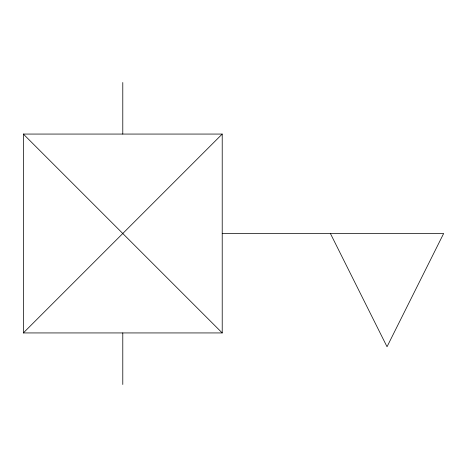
<?xml version="1.0" encoding="UTF-8"?>
<svg xmlns="http://www.w3.org/2000/svg" width="467" height="467" viewBox="0 0 467 467"><rect width="100%" height="100%" fill="white"/><g stroke="black" fill="none" stroke-linecap="round" stroke-linejoin="round"><path stroke-width="0.7" d="M23.35 332.936L222.216 134.064L222.216 332.936L23.35 332.936L23.35 134.064L222.216 134.064M222.216 233.5L443.65 233.5L387.026 346.748L330.402 233.5M23.35 134.064L222.216 332.936M122.786 82.507L122.786 134.064M122.786 332.936L122.786 384.493"/></g></svg>
